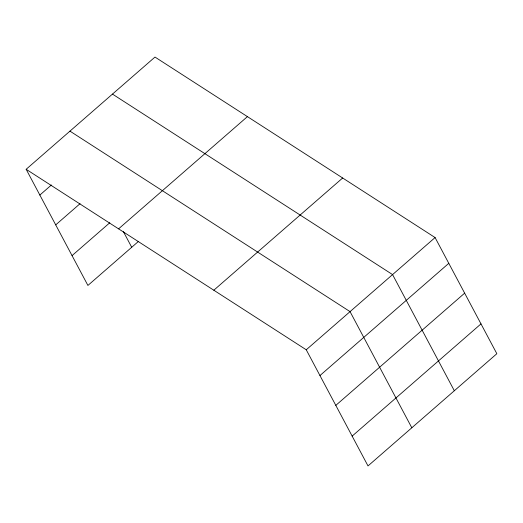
<?xml version="1.0" encoding="UTF-8"?>
<svg xmlns="http://www.w3.org/2000/svg" width="523" height="523" viewBox="0 0 523 523"><rect width="100%" height="100%" fill="white"/><g stroke="black" fill="none" stroke-linecap="round" stroke-linejoin="round"><path stroke-width="0.78" d="M26.15 169.289L154.991 57.066L435.09 237.56L496.85 353.711L368.009 465.934L306.249 349.782L26.15 169.289L87.91 285.44L138.49 241.378M39.853 195.059L51.411 184.992M55.713 224.883L80.045 203.689M72.05 255.616L109.771 222.759M118.584 228.852L247.425 116.629M213.815 290.219L342.657 177.997M306.249 349.782L435.09 237.56M319.952 375.553L448.793 263.331M335.812 405.377L464.653 293.155M352.149 436.11L480.99 323.887M112.478 94.101L392.57 274.595L454.33 390.746M69.958 131.136L350.057 311.63L411.817 427.781M123.408 231.663L131.718 247.281"/></g></svg>
